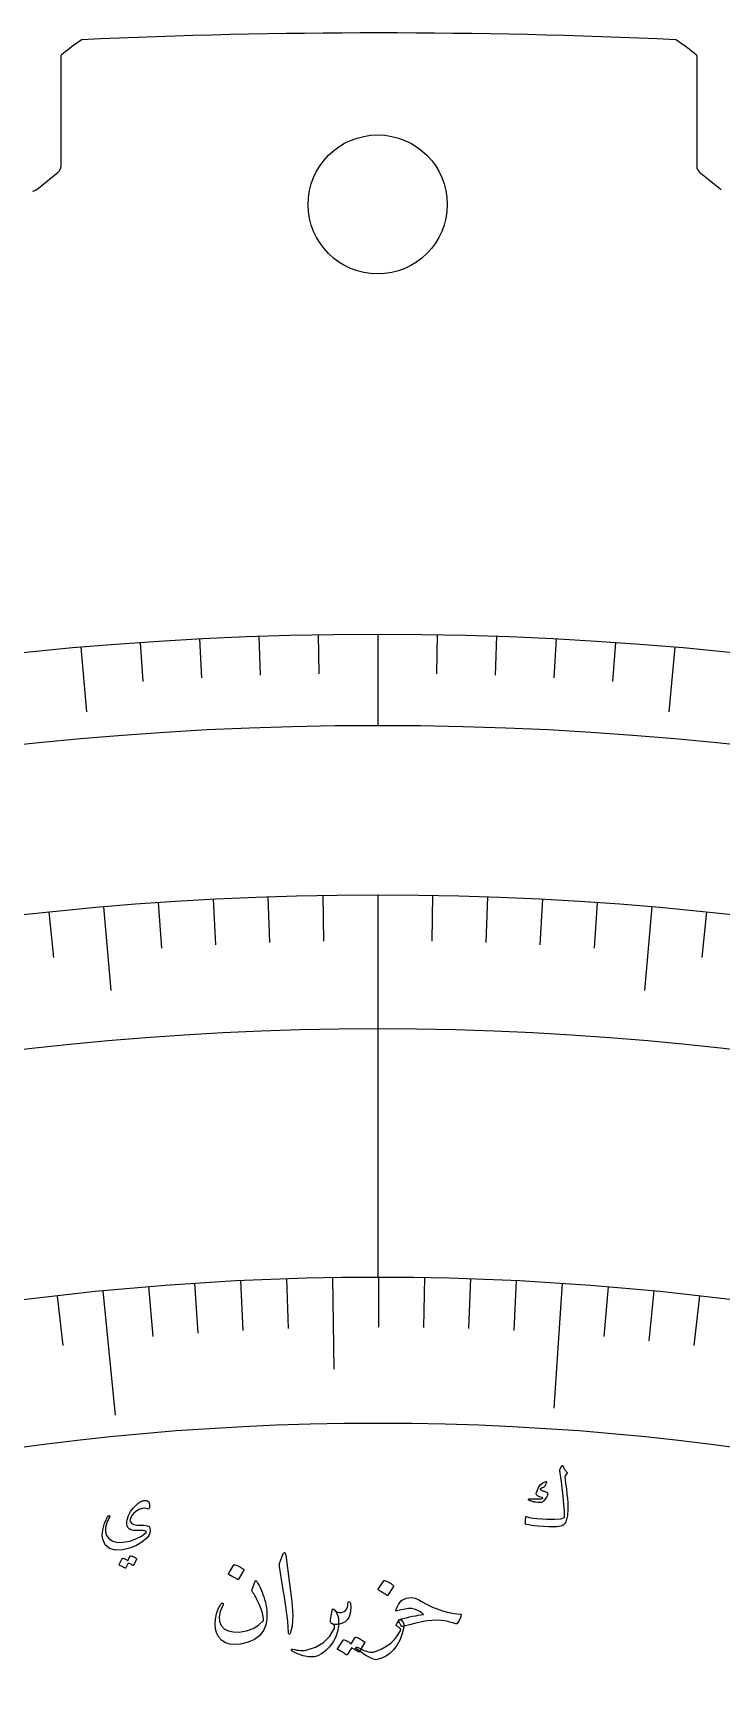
# Model space of a CAD drawing. Header units: millimetres. Extents: x -68 to 68, y -68 to 78.
# Drawn here: x -6.69 to 6.67, y 45.85 to 77.83 of the extents above; entities that cross this region are included whole.
import ezdxf

# ---------------------------------------------------------------- set-up
doc = ezdxf.new("R2010")
doc.units = ezdxf.units.MM
for name, color, linetype in [('CUT_INNER', 6, 'Continuous'), ('CUT_OUTER', 1, 'Continuous'), ('ENGRAVE', 7, 'Continuous'), ('ENGRAVE_FINE', 8, 'Continuous'), ('TEXT', 5, 'Continuous')]:
    doc.layers.add(name, color=color, linetype=linetype)

msp = doc.modelspace()

# ---------------------------------------------------------------- linework, layer by layer
at = {"layer": 'CUT_INNER'}
msp.add_circle((0, 74.4952), 1.35, dxfattribs=at)
at = {"layer": 'CUT_OUTER'}
for points in [[(-6.1479, 75.2387), (-6.1479, 77.3876), (-6.1477, 77.3914)], [(6.1923, 77.3914), (6.1925, 77.3876), (6.1925, 75.2387)], [(-6.6215, 74.7873), (-6.2041, 75.1216)], [(6.2487, 75.1216), (6.666, 74.7873)]]:
    msp.add_lwpolyline(points, dxfattribs=at)
for centre, radius, start, end in [((-3.0181, 73.6409), 4.8848, 123.90469, 129.84369), ((0.0226, -48.6888), 126.5153, 87.388045, 92.611936), ((2.6926, 73.1545), 5.4953, 50.44333, 55.71631), ((-6.2979, 75.2387), 0.15, 308.6971, 360), ((6.3424, 75.2387), 0.15, 180, 231.3029), ((-6.7153, 74.9044), 0.15, 278.11991, 308.6971)]:
    msp.add_arc(centre, radius, start, end, dxfattribs=at)
at = {"layer": 'ENGRAVE'}
for points in [[(-5.7654, 65.8983), (-5.655, 64.6375)], [(0, 66.15), (0, 64.3781)], [(5.7654, 65.8983), (5.655, 64.6375)], [(0, 61.0875), (0, 53.6625)], [(-5.3241, 60.855), (-5.1818, 59.2278)], [(5.3241, 60.855), (5.1818, 59.2278)], [(-5.3365, 53.3965), (-5.0948, 50.9785)], [(-0.8805, 53.6553), (-0.8513, 51.8735)], [(3.5821, 53.5428), (3.4199, 51.1182)]]:
    msp.add_lwpolyline(points, dxfattribs=at)
for radius in [66.15, 66.15, 64.3781, 61.0875, 61.0875, 58.4888, 53.6625, 53.6625, 50.8275]:
    msp.add_circle((0, 0), radius, dxfattribs=at)
at = {"layer": 'ENGRAVE_FINE'}
for points in [[(-4.6144, 65.9889), (-4.5614, 65.2313)], [(-3.462, 66.0593), (-3.4223, 65.301)], [(-2.3086, 66.1097), (-2.2821, 65.3508)], [(-1.1545, 66.1399), (-1.1412, 65.3807)], [(1.1545, 66.1399), (1.1412, 65.3807)], [(2.3086, 66.1097), (2.2821, 65.3508)], [(3.462, 66.0593), (3.4223, 65.301)], [(4.6144, 65.9889), (4.5614, 65.2313)], [(-1.0661, 61.0782), (-1.0506, 60.1873)], [(1.0661, 61.0782), (1.0506, 60.1873)], [(-6.3854, 60.7529), (-6.2922, 59.8667)], [(-4.2612, 60.9387), (-4.1991, 60.0499)], [(-3.1971, 61.0038), (-3.1504, 60.114)], [(-2.1319, 61.0503), (-2.1008, 60.1598)], [(2.1319, 61.0503), (2.1008, 60.1598)], [(3.1971, 61.0038), (3.1504, 60.114)], [(4.2612, 60.9387), (4.1991, 60.0499)], [(6.3854, 60.7529), (6.2922, 59.8667)], [(-4.4473, 53.4779), (-4.3667, 52.5092)], [(-3.5568, 53.5445), (-3.4924, 52.5746)], [(-2.6654, 53.5963), (-2.6171, 52.6255)], [(-1.7732, 53.6332), (-1.7411, 52.6617)], [(0.0124, 53.6625), (0.0122, 52.6905)], [(0.9054, 53.6549), (0.889, 52.683)], [(1.7982, 53.6324), (1.7656, 52.6609)], [(2.6905, 53.595), (2.6417, 52.6242)], [(4.4728, 53.4758), (4.3918, 52.5072)], [(5.3624, 53.3939), (5.2652, 52.4268)], [(-6.2242, 53.3003), (-6.1115, 52.3349)], [(6.2505, 53.2972), (6.1373, 52.3319)]]:
    msp.add_lwpolyline(points, dxfattribs=at)
at = {"layer": 'TEXT'}
for points in [[(3.5986, 49.9866), (3.6061, 49.9696), (3.6141, 49.9535), (3.6225, 49.9383), (3.6314, 49.9238), (3.6408, 49.9102), (3.6508, 49.8974), (3.6615, 49.8854), (3.6728, 49.8742), (3.677, 49.868), (3.678, 49.8612), (3.6759, 49.8536), (3.6707, 49.8453), (3.6395, 49.8017), (3.6365, 49.797), (3.6342, 49.7929), (3.6328, 49.7896), (3.6322, 49.787), (3.6485, 49.6619), (3.6623, 49.5488), (3.6736, 49.4479), (3.6825, 49.3592), (3.6889, 49.2826), (3.6927, 49.2183), (3.694, 49.1664), (3.6927, 49.1268), (3.6871, 49.0524), (3.684, 49.0288), (3.6798, 49.0053), (3.6744, 48.9818), (3.6678, 48.9583), (3.6601, 48.9347), (3.651, 48.9112), (3.6406, 48.8877), (3.6288, 48.8641), (3.5806, 48.8315), (3.4785, 48.8143), (3.3224, 48.8123), (3.1123, 48.8249), (3.0469, 48.8313), (2.9864, 48.8389), (2.9309, 48.8476), (2.8805, 48.8575), (2.8759, 48.8597), (2.8728, 48.8629), (2.871, 48.8669), (2.8707, 48.8718), (2.8707, 48.8952), (2.8708, 48.9164), (2.8711, 48.9356), (2.8716, 48.9526), (2.8723, 48.9678), (2.8731, 48.9812), (2.8741, 48.9929), (2.8753, 49.0028), (2.8763, 49.0084), (2.8785, 49.0114), (2.8818, 49.0119), (2.8864, 49.0098), (2.9212, 48.9969), (2.9665, 48.9863), (3.0221, 48.9778), (3.0882, 48.9715), (3.2858, 48.9588), (3.441, 48.9575), (3.5539, 48.9683), (3.6245, 48.9913), (3.6279, 49.0376), (3.6247, 49.1223), (3.6149, 49.2456), (3.5984, 49.4074), (3.5804, 49.5694), (3.5661, 49.692), (3.5557, 49.7752), (3.5493, 49.8189), (3.5471, 49.8309), (3.5451, 49.8422), (3.5432, 49.8526), (3.5415, 49.8623), (3.5399, 49.8711), (3.5384, 49.8789), (3.537, 49.8858), (3.5358, 49.8917), (3.534, 49.9045), (3.5345, 49.9166), (3.5372, 49.928), (3.5422, 49.9386), (3.5758, 49.9943), (3.5785, 49.998), (3.5813, 50.0004), (3.5842, 50.0014), (3.5872, 50.0011), (3.5907, 49.9989), (3.5938, 49.9957), (3.5964, 49.9916), (3.5986, 49.9866)], [(3.2665, 49.6916), (3.2693, 49.6911), (3.2718, 49.6898), (3.2738, 49.6877), (3.2753, 49.685), (3.2757, 49.6825), (3.2758, 49.68), (3.2754, 49.6772), (3.2746, 49.6743), (3.237, 49.5958), (3.2326, 49.5879), (3.228, 49.5819), (3.2234, 49.5778), (3.2188, 49.5756), (3.1991, 49.5714), (3.1823, 49.5654), (3.1682, 49.5574), (3.1568, 49.5475), (3.1544, 49.5421), (3.1569, 49.5361), (3.1643, 49.5293), (3.1768, 49.5218), (3.1851, 49.5183), (3.1938, 49.515), (3.2028, 49.5118), (3.2121, 49.5088), (3.2218, 49.506), (3.232, 49.5034), (3.2426, 49.5008), (3.2538, 49.4985), (3.2916, 49.4798), (3.3019, 49.446), (3.2846, 49.3971), (3.2398, 49.3329), (3.2219, 49.3141), (3.2047, 49.2997), (3.1881, 49.2896), (3.1722, 49.2838), (3.155, 49.2814), (3.1315, 49.2815), (3.1015, 49.284), (3.0653, 49.2891), (3.0468, 49.292), (3.0293, 49.2955), (3.0127, 49.2995), (2.9972, 49.304), (2.9826, 49.3087), (2.969, 49.3133), (2.9564, 49.3179), (2.9447, 49.3224), (2.9376, 49.3269), (2.9326, 49.3319), (2.9297, 49.3373), (2.929, 49.3432), (2.9303, 49.3491), (2.9335, 49.3532), (2.9384, 49.3555), (2.9451, 49.356), (2.9665, 49.3561), (2.9908, 49.3559), (3.0179, 49.3553), (3.0478, 49.3543), (3.1037, 49.3524), (3.1475, 49.353), (3.1792, 49.356), (3.1987, 49.3616), (3.2013, 49.3632), (3.2028, 49.3655), (3.2032, 49.3684), (3.2025, 49.372), (3.2013, 49.3743), (3.1989, 49.3764), (3.1954, 49.3785), (3.1907, 49.3804), (3.147, 49.3939), (3.1288, 49.4004), (3.1134, 49.4082), (3.1007, 49.4174), (3.0908, 49.428), (3.0826, 49.4401), (3.0781, 49.4525), (3.0773, 49.4649), (3.0801, 49.4775), (3.1134, 49.5617), (3.1556, 49.6255), (3.2067, 49.6688), (3.2665, 49.6916)], [(-4.469, 49.1603), (-4.5198, 49.1722), (-4.5749, 49.1677), (-4.6342, 49.147), (-4.6977, 49.1098), (-4.7369, 49.0764), (-4.7686, 49.0379), (-4.7926, 48.9944), (-4.809, 48.9459), (-4.8102, 48.9364), (-4.8094, 48.9267), (-4.8067, 48.9168), (-4.8021, 48.9068), (-4.7749, 48.8767), (-4.7322, 48.8562), (-4.6741, 48.8451), (-4.6004, 48.8435), (-4.5279, 48.8425), (-4.4744, 48.8334), (-4.44, 48.8161), (-4.4248, 48.7908), (-4.4183, 48.7356), (-4.4247, 48.6852), (-4.4438, 48.6399), (-4.4757, 48.5995), (-4.5805, 48.5119), (-4.6941, 48.4437), (-4.8168, 48.3948), (-4.9487, 48.3651), (-5.0954, 48.3602), (-5.2091, 48.393), (-5.29, 48.4635), (-5.338, 48.5721), (-5.3469, 48.6336), (-5.3454, 48.7016), (-5.3335, 48.7762), (-5.3112, 48.8572), (-5.3028, 48.8799), (-5.294, 48.902), (-5.2849, 48.9233), (-5.2753, 48.9438), (-5.2654, 48.9638), (-5.2548, 48.9832), (-5.2438, 49.0021), (-5.2321, 49.0205), (-5.2257, 49.0283), (-5.2195, 49.0318), (-5.2137, 49.0311), (-5.2082, 49.0261), (-5.2047, 49.0196), (-5.2033, 49.0129), (-5.204, 49.0059), (-5.2068, 48.9987), (-5.2584, 48.8916), (-5.2855, 48.7971), (-5.2883, 48.7152), (-5.2668, 48.6458), (-5.2146, 48.5759), (-5.1441, 48.5302), (-5.0554, 48.5085), (-4.9484, 48.5107), (-4.8134, 48.5353), (-4.6936, 48.5754), (-4.5888, 48.6313), (-4.4989, 48.7029), (-4.4937, 48.7088), (-4.492, 48.7143), (-4.4939, 48.7195), (-4.4994, 48.7243), (-4.5206, 48.7323), (-4.5566, 48.7374), (-4.6073, 48.7395), (-4.6728, 48.7386), (-4.7398, 48.7404), (-4.7917, 48.7508), (-4.8288, 48.7699), (-4.8509, 48.7978), (-4.8633, 48.8319), (-4.8694, 48.8683), (-4.8693, 48.9071), (-4.8628, 48.9483), (-4.8368, 49.0304), (-4.7969, 49.1075), (-4.7431, 49.1796), (-4.6754, 49.2467), (-4.6572, 49.2628), (-4.6393, 49.2769), (-4.6219, 49.2891), (-4.6049, 49.2993), (-4.5883, 49.3076), (-4.5724, 49.3142), (-4.557, 49.3189), (-4.5423, 49.3219), (-4.4835, 49.3218), (-4.4455, 49.2997), (-4.4283, 49.2557), (-4.4318, 49.1896), (-4.4372, 49.1715), (-4.4452, 49.1605), (-4.4558, 49.1568), (-4.469, 49.1603)], [(-1.8484, 48.2537), (-1.8277, 48.2968), (-1.8102, 48.3123), (-1.7962, 48.3003), (-1.7855, 48.2606), (-1.7116, 47.7028), (-1.6678, 47.3603), (-1.6512, 47.0861), (-1.6612, 46.8802), (-1.6975, 46.7424), (-1.7046, 46.731), (-1.7111, 46.7248), (-1.7168, 46.7237), (-1.7219, 46.7278), (-1.7262, 46.7344), (-1.7293, 46.743), (-1.7314, 46.7536), (-1.7324, 46.7663), (-1.7361, 46.8653), (-1.7445, 46.9701), (-1.7578, 47.0807), (-1.7759, 47.1971), (-1.78, 47.2276), (-1.7922, 47.3098), (-1.8124, 47.4437), (-1.8407, 47.6294), (-1.9079, 48.0409), (-1.9099, 48.0628), (-1.9096, 48.0831), (-1.9068, 48.1018), (-1.9016, 48.1189)], [(-4.808, 48.2445), (-4.8063, 48.2466), (-4.8038, 48.248), (-4.8005, 48.2487), (-4.7963, 48.2487), (-4.7811, 48.2446), (-4.7662, 48.2399), (-4.7518, 48.2345), (-4.7378, 48.2285), (-4.7241, 48.2218), (-4.7106, 48.2143), (-4.6973, 48.206), (-4.6842, 48.197), (-4.6815, 48.1941), (-4.6802, 48.1909), (-4.6801, 48.1873), (-4.6814, 48.1835), (-4.7416, 48.0612), (-4.7434, 48.0595), (-4.7463, 48.0592), (-4.7503, 48.0603), (-4.7553, 48.0629), (-4.7589, 48.0654), (-4.7645, 48.0687), (-4.7724, 48.0728), (-4.7824, 48.0778), (-4.7946, 48.0837), (-4.8092, 48.0906), (-4.8262, 48.0986), (-4.8455, 48.1075), (-4.893, 48.0123), (-4.8953, 48.0093), (-4.8986, 48.0083), (-4.9029, 48.0093), (-4.908, 48.0123), (-4.9125, 48.0149), (-4.9196, 48.0188), (-4.9292, 48.0239), (-4.9415, 48.0303), (-4.9564, 48.038), (-4.9744, 48.0468), (-4.9953, 48.0569), (-5.0191, 48.0682), (-5.0217, 48.0703), (-5.0229, 48.0724), (-5.0229, 48.0747), (-5.0215, 48.0772), (-4.96, 48.1954), (-4.9583, 48.1975), (-4.9558, 48.1989), (-4.9525, 48.1996), (-4.9483, 48.1997), (-4.9354, 48.1968), (-4.9228, 48.1933), (-4.9105, 48.189), (-4.8985, 48.1841), (-4.8868, 48.1785), (-4.8754, 48.1725), (-4.8644, 48.1659), (-4.8537, 48.1588)], [(-2.794, 48.0708), (-2.7913, 48.0738), (-2.7873, 48.0757), (-2.7821, 48.0766), (-2.7756, 48.0764), (-2.7293, 48.061), (-2.6855, 48.0415), (-2.644, 48.0177), (-2.605, 47.9898), (-2.6011, 47.9854), (-2.5993, 47.9809), (-2.5995, 47.9763), (-2.6017, 47.9716), (-2.7012, 47.7921), (-2.705, 47.7877), (-2.7101, 47.7865), (-2.7166, 47.7882), (-2.7244, 47.7931), (-2.7312, 47.7973), (-2.7419, 47.8035), (-2.7565, 47.8119), (-2.7749, 47.8222), (-2.7976, 47.8347), (-2.8248, 47.8491), (-2.8564, 47.8655), (-2.8926, 47.884), (-2.8974, 47.8871), (-2.9, 47.8904), (-2.9002, 47.8938), (-2.8981, 47.8974)], [(-2.3462, 47.7513), (-2.3249, 47.7138), (-2.3042, 47.6744), (-2.284, 47.6333), (-2.2643, 47.5905), (-2.2454, 47.5456), (-2.2276, 47.4984), (-2.2109, 47.4488), (-2.1952, 47.3969), (-2.1815, 47.3451), (-2.1704, 47.2936), (-2.1618, 47.2424), (-2.1559, 47.1916), (-2.1526, 47.1409), (-2.1519, 47.0902), (-2.1537, 47.0396), (-2.1581, 46.9889), (-2.1667, 46.9356), (-2.1795, 46.8861), (-2.1965, 46.8404), (-2.2175, 46.7985), (-2.291, 46.7018), (-2.3899, 46.6257), (-2.5142, 46.5701), (-2.664, 46.5347), (-2.7732, 46.5256), (-2.8699, 46.5345), (-2.9543, 46.5615), (-3.0263, 46.6065), (-3.0823, 46.6667), (-3.123, 46.7388), (-3.1484, 46.8227), (-3.1584, 46.9186), (-3.1523, 47.0212), (-3.1313, 47.1209), (-3.0954, 47.2175), (-3.0444, 47.311), (-3.036, 47.3218), (-3.0277, 47.3281), (-3.0193, 47.3298), (-3.0109, 47.3269), (-3.0028, 47.3202), (-3.0001, 47.3104), (-3.0025, 47.2973), (-3.0103, 47.2811), (-3.0596, 47.1644), (-3.081, 47.0606), (-3.0744, 46.9698), (-3.0403, 46.892), (-2.9832, 46.8315), (-2.9056, 46.7906), (-2.8075, 46.7691), (-2.6887, 46.7669), (-2.5465, 46.789), (-2.4211, 46.8336), (-2.3122, 46.9008), (-2.2198, 46.9906), (-2.2179, 46.9937), (-2.2167, 46.9982), (-2.2161, 47.0041), (-2.2162, 47.0114), (-2.2222, 47.0685), (-2.2374, 47.1346), (-2.2621, 47.2096), (-2.2961, 47.2937), (-2.3151, 47.3359), (-2.3334, 47.3751), (-2.351, 47.4114), (-2.368, 47.4447), (-2.3843, 47.4748), (-2.4002, 47.5017), (-2.4157, 47.5253), (-2.4307, 47.5457), (-2.4379, 47.5563), (-2.4422, 47.5662), (-2.4435, 47.5755), (-2.442, 47.584), (-2.3812, 47.7565), (-2.3752, 47.7666), (-2.3673, 47.7692), (-2.3577, 47.7641), (-2.3462, 47.7513)], [(0.12, 47.7654), (0.1229, 47.7682), (0.127, 47.7699), (0.1322, 47.7705), (0.1385, 47.7699), (0.1835, 47.7517), (0.2257, 47.7295), (0.2653, 47.7033), (0.3023, 47.6731), (0.3059, 47.6685), (0.3074, 47.6639), (0.307, 47.6593), (0.3045, 47.6548), (0.1952, 47.4816), (0.1912, 47.4775), (0.186, 47.4765), (0.1797, 47.4787), (0.1722, 47.484), (0.1658, 47.4886), (0.1556, 47.4955), (0.1417, 47.5047), (0.124, 47.5161), (0.1023, 47.5299), (0.0763, 47.546), (0.0459, 47.5643), (0.0112, 47.5849), (0.0066, 47.5883), (0.0043, 47.5917), (0.0043, 47.5952), (0.0066, 47.5986)], [(-0.558, 47.3553), (-0.5468, 47.3537), (-0.5384, 47.3486), (-0.5328, 47.3401), (-0.5301, 47.3281), (-0.5245, 47.2485), (-0.5278, 47.1761), (-0.5401, 47.1111), (-0.5612, 47.0534), (-0.5917, 47.0047), (-0.6319, 46.9668), (-0.6819, 46.9395), (-0.7416, 46.9229), (-0.7836, 46.9172), (-0.8234, 46.9175), (-0.861, 46.9238), (-0.8965, 46.9362), (-0.909, 46.9456), (-0.9164, 46.9609), (-0.9188, 46.982), (-0.9162, 47.009), (-0.8852, 47.1833), (-0.8828, 47.1965), (-0.8794, 47.2063), (-0.8751, 47.2127), (-0.8698, 47.2156), (-0.864, 47.2155), (-0.8578, 47.2124), (-0.8512, 47.2065), (-0.8443, 47.1978), (-0.8267, 47.1787), (-0.8043, 47.1642), (-0.7771, 47.1544), (-0.7452, 47.1492), (-0.7121, 47.1494), (-0.6813, 47.1559), (-0.6529, 47.1686), (-0.6269, 47.1875), (-0.6045, 47.2135), (-0.5893, 47.2451), (-0.5813, 47.2824), (-0.5805, 47.3253), (-0.5793, 47.3383), (-0.5751, 47.3476), (-0.568, 47.3533), (-0.558, 47.3553)], [(1.6228, 47.0928), (1.6159, 47.0715), (1.6082, 47.0504), (1.5996, 47.0297), (1.5902, 47.0093), (1.5799, 46.9893), (1.5684, 46.97), (1.5558, 46.9512), (1.5421, 46.9331), (1.5368, 46.9277), (1.5305, 46.9249), (1.5231, 46.9247), (1.5146, 46.9271), (1.4965, 46.9336), (1.4758, 46.9404), (1.4525, 46.9476), (1.4267, 46.9551), (1.3983, 46.9626), (1.3674, 46.97), (1.3338, 46.9771), (1.2977, 46.984), (1.2265, 46.9939), (1.1468, 46.997), (1.0585, 46.9934), (0.9617, 46.9829), (0.8562, 46.9656), (0.7421, 46.9417), (0.6193, 46.9111), (0.488, 46.8736), (0.4761, 46.8727), (0.4631, 46.8813), (0.4491, 46.8993), (0.434, 46.9267), (0.4215, 46.9544), (0.4128, 46.9755), (0.4081, 46.99), (0.4073, 46.9978), (0.4099, 47.003), (0.4131, 47.0069), (0.4168, 47.0098), (0.4211, 47.0114), (0.4901, 47.0294), (0.5556, 47.0458), (0.6176, 47.0605), (0.676, 47.0736), (0.7309, 47.0849), (0.7822, 47.094), (0.8299, 47.101), (0.874, 47.1058), (0.8829, 47.1076), (0.8867, 47.1113), (0.8853, 47.1167), (0.8789, 47.124), (0.8488, 47.1461), (0.8194, 47.1654), (0.7906, 47.182), (0.7624, 47.1958), (0.7348, 47.2069), (0.7075, 47.2152), (0.6807, 47.2208), (0.6542, 47.2237), (0.5975, 47.2232), (0.5305, 47.2155), (0.4531, 47.2008), (0.3655, 47.1788), (0.3622, 47.1771), (0.3591, 47.1766), (0.3564, 47.1772), (0.354, 47.1789), (0.3522, 47.1813), (0.3512, 47.1841), (0.3511, 47.1871), (0.3518, 47.1903), (0.3783, 47.253), (0.4042, 47.3042), (0.4295, 47.344), (0.4542, 47.3724), (0.4819, 47.3924), (0.5166, 47.4095), (0.5581, 47.4236), (0.6065, 47.4347), (0.6624, 47.4367), (0.7264, 47.4233), (0.7985, 47.3945), (0.8785, 47.3504), (0.937, 47.316), (0.9988, 47.2834), (1.064, 47.2527), (1.1326, 47.2238), (1.2595, 47.1796), (1.3794, 47.1469), (1.4923, 47.1259), (1.5984, 47.1165), (1.612, 47.1146), (1.6205, 47.1101), (1.6241, 47.1028), (1.6228, 47.0928)], [(-0.8421, 47.1979), (-0.8156, 47.1642), (-0.7946, 47.1306), (-0.7791, 47.0973), (-0.769, 47.0642), (-0.763, 47.0288), (-0.7597, 46.9866), (-0.7592, 46.9374), (-0.7614, 46.8814), (-0.7788, 46.7758), (-0.814, 46.6741), (-0.8669, 46.5764), (-0.9374, 46.4826), (-1.0151, 46.4015), (-1.0896, 46.3421), (-1.1611, 46.3043), (-1.2298, 46.2882), (-1.3413, 46.2891), (-1.4498, 46.307), (-1.5553, 46.3419), (-1.6579, 46.3938), (-1.6651, 46.3983), (-1.6706, 46.4031), (-1.6744, 46.4083), (-1.6766, 46.4138), (-1.6772, 46.4202), (-1.6765, 46.4258), (-1.6742, 46.4306), (-1.6706, 46.4346), (-1.6649, 46.4373), (-1.6589, 46.4384), (-1.6525, 46.4378), (-1.6458, 46.4354), (-1.608, 46.4263), (-1.5718, 46.4189), (-1.5372, 46.4132), (-1.5042, 46.4094), (-1.4727, 46.4074), (-1.4425, 46.4076), (-1.4137, 46.4099), (-1.3862, 46.4142), (-1.2069, 46.4718), (-1.0559, 46.5624), (-0.9329, 46.6862), (-0.838, 46.8435), (-0.8371, 46.8484), (-0.8365, 46.8561), (-0.8363, 46.8667), (-0.8364, 46.8801), (-0.8403, 46.8905), (-0.8516, 46.9033), (-0.8703, 46.9185), (-0.8965, 46.9362), (-0.9082, 46.9499), (-0.9153, 46.9667), (-0.918, 46.9863), (-0.9162, 47.009), (-0.8852, 47.1833), (-0.8787, 47.2058), (-0.8693, 47.2157), (-0.8571, 47.213), (-0.8421, 47.1979)], [(0.4096, 47.0001), (0.4174, 47.0087), (0.4268, 47.0119), (0.4379, 47.0097), (0.4506, 47.002), (0.4655, 46.9894), (0.4783, 46.9749), (0.489, 46.9583), (0.4978, 46.9398), (0.5041, 46.921), (0.5076, 46.9014), (0.5083, 46.881), (0.506, 46.8597), (0.4767, 46.737), (0.4346, 46.6243), (0.3798, 46.5218), (0.3124, 46.4293), (0.2354, 46.3513), (0.1516, 46.2923), (0.0612, 46.2524), (-0.0362, 46.2314), (-0.061, 46.2335), (-0.095, 46.2445), (-0.1383, 46.2642), (-0.191, 46.2927), (-0.2191, 46.309), (-0.2473, 46.3262), (-0.2754, 46.3442), (-0.3036, 46.363), (-0.3318, 46.3824), (-0.3601, 46.402), (-0.3884, 46.422), (-0.4167, 46.4422), (-0.4221, 46.4471), (-0.4246, 46.4529), (-0.4244, 46.4597), (-0.4214, 46.4673), (-0.4165, 46.4737), (-0.4108, 46.4771), (-0.4042, 46.4773), (-0.3967, 46.4743), (-0.3559, 46.4531), (-0.3173, 46.4344), (-0.2809, 46.4182), (-0.2466, 46.4045), (-0.2141, 46.3934), (-0.1832, 46.3848), (-0.1539, 46.3788), (-0.1262, 46.3753), (-0.0906, 46.3784), (-0.047, 46.3897), (0.0049, 46.4093), (0.0649, 46.4371), (0.0969, 46.4533), (0.1275, 46.4699), (0.1566, 46.4868), (0.1845, 46.5042), (0.2109, 46.5222), (0.2359, 46.5409), (0.2596, 46.5603), (0.2818, 46.5804), (0.3251, 46.6244), (0.3666, 46.6746), (0.4063, 46.7312), (0.4441, 46.794), (0.447, 46.8144), (0.4349, 46.837), (0.4077, 46.8616), (0.3655, 46.8884), (0.36, 46.8922), (0.357, 46.8965), (0.3566, 46.9014), (0.3588, 46.9068)], [(-0.4367, 46.6638), (-0.4339, 46.6666), (-0.43, 46.6684), (-0.4249, 46.669), (-0.4187, 46.6685), (-0.3964, 46.6603), (-0.3747, 46.6511), (-0.3538, 46.6412), (-0.3336, 46.6303), (-0.314, 46.6184), (-0.2948, 46.6054), (-0.276, 46.5912), (-0.2576, 46.5759), (-0.2541, 46.5712), (-0.2525, 46.5662), (-0.2529, 46.5609), (-0.2552, 46.5554), (-0.3622, 46.3809), (-0.3651, 46.3786), (-0.3695, 46.3785), (-0.3752, 46.3808), (-0.3824, 46.3853), (-0.3874, 46.3895), (-0.3954, 46.3952), (-0.4066, 46.4025), (-0.4209, 46.4113), (-0.4384, 46.4217), (-0.4593, 46.434), (-0.4837, 46.4482), (-0.5114, 46.4641), (-0.5953, 46.3282), (-0.5991, 46.324), (-0.6042, 46.3229), (-0.6104, 46.325), (-0.6177, 46.3302), (-0.6241, 46.3347), (-0.6342, 46.3414), (-0.6479, 46.3503), (-0.6653, 46.3615), (-0.6867, 46.3749), (-0.7124, 46.3905), (-0.7423, 46.4084), (-0.7766, 46.4284), (-0.7801, 46.4318), (-0.7817, 46.4352), (-0.7814, 46.4386), (-0.779, 46.4421), (-0.6712, 46.6107), (-0.6684, 46.6136), (-0.6645, 46.6153), (-0.6594, 46.616), (-0.6532, 46.6155), (-0.6342, 46.6095), (-0.6157, 46.6026), (-0.5978, 46.5946), (-0.5805, 46.5856), (-0.5637, 46.5757), (-0.5475, 46.5651), (-0.5319, 46.5538), (-0.5168, 46.5418)]]:
    msp.add_lwpolyline(points, close=True, dxfattribs=at)

doc.saveas('drawing.dxf')
